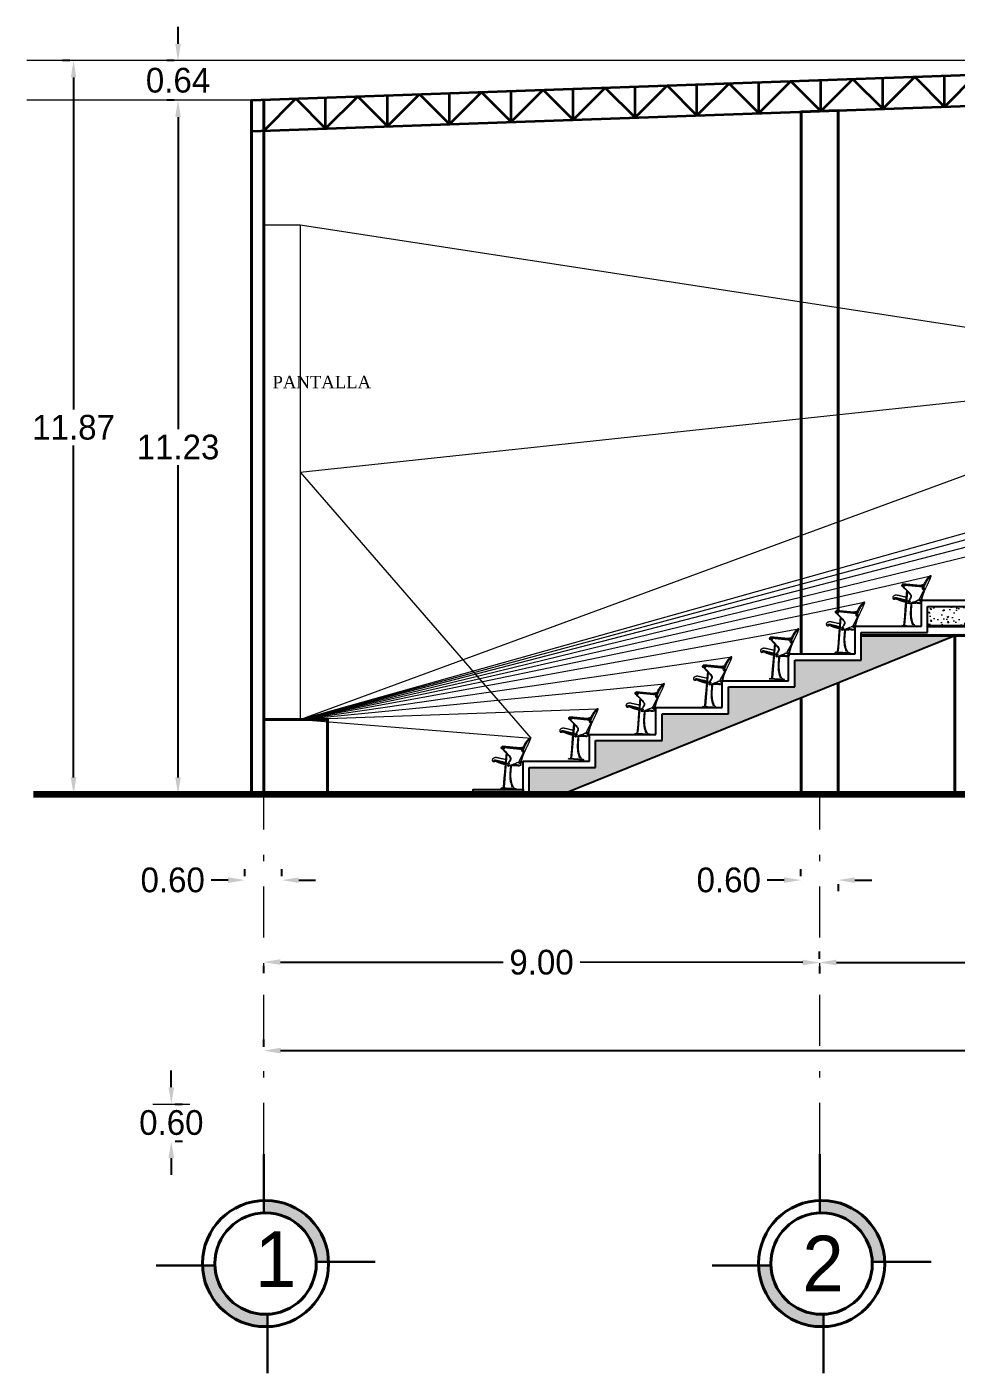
# Model space of a CAD drawing. Header units: millimetres. Extents: x 202 to 406, y -88 to 148.
# Drawn here: x 235.33 to 250.37, y 20.02 to 41.8 of the extents above; entities that cross this region are included whole.
import ezdxf

# ---------------------------------------------------------------- set-up
doc = ezdxf.new("R2010")
doc.units = ezdxf.units.MM
doc.header["$LTSCALE"] = 0.065
doc.linetypes.add('DASHDOT', pattern=[25.4, 12.7, -6.35, 0, -6.35])
doc.layers.get('0').update_dxf_attribs({"lineweight": 0})
for name, color, linetype, lineweight in [('boyas', 50, 'Continuous', 30), ('cajon', 6, 'Continuous', 13), ('ejes', 1, 'DASHDOT', 0), ('escaleras', 90, 'Continuous', 25), ('ESTRUCTURA', 183, 'Continuous', 35), ('LETREROS', 71, 'Continuous', 30), ('LINEA DE TIERRA', 183, 'Continuous', 90), ('muebles', 140, 'Continuous', 0), ('muros', 50, 'Continuous', 40), ('rampa', 8, 'Continuous', 5)]:
    doc.layers.add(name, color=color, linetype=linetype, lineweight=lineweight)
doc.dimstyles.get("Standard").update_dxf_attribs({"dimtxt": 0.4, "dimasz": 0.2725, "dimexe": 0.18, "dimexo": 0.0625, "dimgap": 0.09, "dimtad": 0, "dimtih": 1, "dimtoh": 1, "dimzin": 0, "dimdsep": 46, "dimtxsty": 'Standard', "dimcen": 0.283, "dimadec": 0, "dimazin": 0, "dimtfac": 1, "dimtofl": 0, "dimtmove": 0, "dimatfit": 3, "dimfxl": 1, "dimtolj": 1, "dimtzin": 0, "dimarcsym": 0})
pattern_1 = [(50, (0, -42.6556), (0.273277, -0.02390863), [0.028575, -0.314325]), (355, (0, -42.6556), (-0.05286424, 0.28658496), [0.02286, -0.25146]), (100.451, (0.02277, -42.6576), (0.22041375, 0.26267503), [0.024285, -0.267135]), (46.1842, (0, -42.5794), (0.40661856, -0.0630635), [0.0428625, -0.4714875]), (96.6356, (0.0339, -42.58466), (0.35610635, 0.37113833), [0.0364275, -0.4007025]), (351.184, (0, -42.5794), (0.3561069, 0.3711377), [0.03429, -0.37719]), (21, (0.0381, -42.59845), (0.22742232, -0.15339828), [0.028575, -0.314325]), (326, (0.0381, -42.59845), (0.09270304, 0.27628195), [0.02286, -0.25146]), (71.4514, (0.05705, -42.61123), (0.32012474, 0.12288429), [0.024285, -0.267135]), (37.5, (0, -42.6556), (0.004632905, 0.12683256), [0, -0.248412, 0, -0.25527, 0, -0.2524125]), (7.5, (0, -42.6556), (0.100229494, 0.15027086), [0, -0.145542, 0, -0.242697, 0, -0.0962025]), (327.5, (-0.08496, -42.6556), (0.203385893, -0.008593116), [0, -0.09525, 0, -0.29718, 0, -0.394335]), (317.5, (-0.12306, -42.6556), (0.22219377, 0.03813974), [0, -0.123825, 0, -0.197358, 0, -0.280035])]

# ---------------------------------------------------------------- blocks, each defined once
blk = doc.blocks.new('Var257l')
at = {"linetype": 'Continuous'}
for points in [[(-16.975, -38.287), (-16.977, -38.284), (-16.979, -38.282), (-16.98, -38.279), (-16.98, -38.277), (-16.981, -38.275), (-16.981, -38.274), (-16.981, -38.272), (-16.98, -38.271), (-16.98, -38.27), (-16.979, -38.269), (-16.979, -38.268), (-16.978, -38.268), (-16.977, -38.267), (-16.976, -38.267), (-16.975, -38.266), (-16.973, -38.266), (-16.972, -38.266), (-16.97, -38.266), (-16.969, -38.267), (-16.967, -38.268), (-16.965, -38.269), (-16.963, -38.27), (-16.961, -38.272), (-16.958, -38.273), (-16.956, -38.276), (-16.953, -38.278), (-16.95, -38.281), (-16.947, -38.284), (-16.944, -38.287), (-16.941, -38.29), (-16.938, -38.294), (-16.935, -38.297), (-16.932, -38.3), (-16.929, -38.304), (-16.926, -38.308), (-16.923, -38.311), (-16.92, -38.316), (-16.917, -38.32), (-16.913, -38.324), (-16.91, -38.33), (-16.906, -38.335), (-16.903, -38.341), (-16.898, -38.349), (-16.894, -38.358), (-16.888, -38.369), (-16.882, -38.382), (-16.876, -38.398), (-16.868, -38.417)], [(-16.855, -38.681), (-16.855, -38.675), (-16.856, -38.667), (-16.857, -38.659), (-16.858, -38.651), (-16.86, -38.642), (-16.861, -38.632), (-16.863, -38.623), (-16.865, -38.613), (-16.867, -38.604), (-16.869, -38.595), (-16.871, -38.586), (-16.873, -38.577), (-16.875, -38.568), (-16.878, -38.56), (-16.88, -38.551), (-16.883, -38.542), (-16.886, -38.533), (-16.888, -38.524), (-16.891, -38.515), (-16.894, -38.506), (-16.898, -38.497), (-16.901, -38.489), (-16.904, -38.48), (-16.907, -38.472), (-16.91, -38.464), (-16.913, -38.456), (-16.916, -38.449), (-16.918, -38.442), (-16.921, -38.434), (-16.924, -38.428), (-16.927, -38.421), (-16.929, -38.414), (-16.932, -38.407), (-16.935, -38.4), (-16.938, -38.394), (-16.94, -38.387), (-16.943, -38.381), (-16.946, -38.374), (-16.948, -38.368), (-16.951, -38.361), (-16.953, -38.355), (-16.956, -38.349), (-16.958, -38.342), (-16.96, -38.337), (-16.962, -38.331), (-16.964, -38.326), (-16.966, -38.321), (-16.967, -38.316), (-16.969, -38.312), (-16.97, -38.309), (-16.971, -38.306), (-16.972, -38.303), (-16.973, -38.301), (-16.973, -38.299), (-16.974, -38.297), (-16.974, -38.295), (-16.974, -38.294), (-16.975, -38.293), (-16.975, -38.292), (-16.975, -38.291), (-16.975, -38.29), (-16.975, -38.289), (-16.975, -38.289), (-16.975, -38.288), (-16.975, -38.288), (-16.975, -38.288), (-16.974, -38.287), (-16.974, -38.287), (-16.973, -38.287), (-16.973, -38.287), (-16.972, -38.286), (-16.972, -38.286), (-16.971, -38.286), (-16.971, -38.286), (-16.97, -38.286), (-16.969, -38.286), (-16.968, -38.286), (-16.967, -38.286), (-16.967, -38.286), (-16.966, -38.286), (-16.965, -38.286), (-16.964, -38.286), (-16.963, -38.287), (-16.962, -38.287), (-16.961, -38.288), (-16.96, -38.289), (-16.959, -38.289), (-16.958, -38.29), (-16.957, -38.292), (-16.956, -38.293), (-16.955, -38.294), (-16.954, -38.296), (-16.952, -38.298), (-16.951, -38.3), (-16.949, -38.302), (-16.947, -38.304), (-16.945, -38.307), (-16.943, -38.31), (-16.941, -38.312), (-16.939, -38.316), (-16.937, -38.319), (-16.934, -38.322), (-16.932, -38.326), (-16.929, -38.33), (-16.927, -38.334), (-16.925, -38.338), (-16.922, -38.342), (-16.92, -38.347), (-16.917, -38.351), (-16.915, -38.356), (-16.913, -38.361), (-16.911, -38.365), (-16.908, -38.37), (-16.906, -38.374), (-16.904, -38.379), (-16.902, -38.384), (-16.9, -38.39), (-16.897, -38.396), (-16.895, -38.403), (-16.892, -38.41), (-16.889, -38.419), (-16.886, -38.428), (-16.883, -38.438), (-16.88, -38.448), (-16.876, -38.459), (-16.872, -38.471), (-16.868, -38.484), (-16.864, -38.497)], [(-16.665, -38.735), (-16.709, -38.713), (-16.743, -38.697), (-16.768, -38.685), (-16.785, -38.676), (-16.795, -38.671), (-16.802, -38.668), (-16.805, -38.667), (-16.807, -38.666), (-16.809, -38.666), (-16.81, -38.665), (-16.812, -38.665), (-16.813, -38.665), (-16.815, -38.665), (-16.816, -38.665), (-16.817, -38.665), (-16.819, -38.665), (-16.82, -38.665), (-16.822, -38.665), (-16.823, -38.665), (-16.824, -38.666), (-16.826, -38.666), (-16.827, -38.667), (-16.828, -38.667), (-16.83, -38.668), (-16.831, -38.669), (-16.832, -38.67), (-16.833, -38.671), (-16.835, -38.672), (-16.836, -38.674), (-16.837, -38.675), (-16.838, -38.677), (-16.839, -38.678), (-16.839, -38.679), (-16.84, -38.681), (-16.841, -38.682), (-16.841, -38.684), (-16.842, -38.685), (-16.842, -38.687), (-16.842, -38.688), (-16.843, -38.689), (-16.843, -38.69), (-16.844, -38.691), (-16.844, -38.691), (-16.845, -38.692), (-16.846, -38.692), (-16.846, -38.693), (-16.847, -38.693), (-16.848, -38.693), (-16.849, -38.693), (-16.849, -38.693), (-16.85, -38.692), (-16.851, -38.692), (-16.851, -38.691), (-16.852, -38.691), (-16.853, -38.69), (-16.853, -38.689), (-16.854, -38.689), (-16.854, -38.688), (-16.854, -38.687), (-16.854, -38.686), (-16.854, -38.685), (-16.854, -38.683), (-16.854, -38.682), (-16.853, -38.681), (-16.853, -38.68), (-16.852, -38.679), (-16.852, -38.678), (-16.851, -38.677), (-16.851, -38.676), (-16.85, -38.675), (-16.849, -38.674), (-16.849, -38.674), (-16.848, -38.673), (-16.848, -38.672), (-16.847, -38.671), (-16.847, -38.67), (-16.846, -38.669), (-16.846, -38.668), (-16.846, -38.667), (-16.845, -38.666), (-16.845, -38.664), (-16.845, -38.662), (-16.845, -38.66), (-16.846, -38.657), (-16.846, -38.653), (-16.847, -38.647), (-16.849, -38.64), (-16.85, -38.632), (-16.853, -38.621), (-16.855, -38.609), (-16.858, -38.596), (-16.861, -38.583), (-16.865, -38.57), (-16.867, -38.557), (-16.87, -38.545), (-16.873, -38.535), (-16.875, -38.527), (-16.876, -38.521), (-16.877, -38.516), (-16.878, -38.512), (-16.879, -38.51), (-16.879, -38.508), (-16.879, -38.507), (-16.879, -38.507), (-16.88, -38.506), (-16.88, -38.505), (-16.88, -38.505), (-16.88, -38.504), (-16.88, -38.504), (-16.88, -38.503), (-16.881, -38.503), (-16.881, -38.503), (-16.881, -38.502), (-16.881, -38.502), (-16.881, -38.502), (-16.882, -38.501), (-16.882, -38.501), (-16.882, -38.501), (-16.882, -38.5), (-16.883, -38.5), (-16.883, -38.5), (-16.884, -38.499), (-16.884, -38.499), (-16.885, -38.498), (-16.886, -38.498), (-16.886, -38.498), (-16.887, -38.497), (-16.888, -38.497), (-16.889, -38.496), (-16.889, -38.496), (-16.89, -38.496), (-16.891, -38.495), (-16.892, -38.495), (-16.893, -38.494), (-16.893, -38.494), (-16.894, -38.493), (-16.894, -38.493), (-16.895, -38.492), (-16.895, -38.492), (-16.896, -38.491), (-16.896, -38.49), (-16.896, -38.49), (-16.896, -38.489), (-16.896, -38.488), (-16.896, -38.488), (-16.896, -38.487), (-16.896, -38.486), (-16.896, -38.486), (-16.896, -38.485), (-16.896, -38.484), (-16.896, -38.484), (-16.895, -38.483), (-16.895, -38.483), (-16.894, -38.482), (-16.894, -38.482), (-16.893, -38.482), (-16.892, -38.481), (-16.891, -38.481), (-16.89, -38.481), (-16.889, -38.481), (-16.888, -38.481), (-16.887, -38.481), (-16.886, -38.481), (-16.885, -38.482), (-16.884, -38.482), (-16.883, -38.483), (-16.882, -38.483), (-16.881, -38.484), (-16.88, -38.485), (-16.879, -38.486), (-16.878, -38.488), (-16.877, -38.49), (-16.876, -38.493), (-16.876, -38.496), (-16.876, -38.5), (-16.876, -38.505)], [(-16.879, -38.508), (-16.877, -38.506), (-16.875, -38.505), (-16.873, -38.504), (-16.871, -38.503), (-16.869, -38.502), (-16.868, -38.5), (-16.866, -38.499), (-16.865, -38.498), (-16.863, -38.496), (-16.862, -38.495), (-16.861, -38.493), (-16.859, -38.492), (-16.858, -38.49), (-16.857, -38.489), (-16.856, -38.487), (-16.855, -38.485), (-16.855, -38.483), (-16.854, -38.481), (-16.854, -38.478), (-16.853, -38.475), (-16.853, -38.472), (-16.853, -38.469), (-16.854, -38.465), (-16.854, -38.46)], [(-16.822, -38.665), (-16.824, -38.655), (-16.817, -38.652), (-16.879, -38.508)], [(-16.868, -38.417), (-16.816, -38.435), (-16.533, -38.426)], [(-16.868, -38.417), (-16.867, -38.461), (-16.551, -38.45)], [(-16.868, -38.434), (-16.815, -38.441), (-16.535, -38.433)], [(-16.867, -38.447), (-16.814, -38.45), (-16.539, -38.441)], [(-16.548, -38.474), (-16.588, -38.51), (-16.619, -38.539), (-16.642, -38.56), (-16.658, -38.576), (-16.668, -38.587), (-16.674, -38.595), (-16.677, -38.6), (-16.679, -38.604), (-16.68, -38.608), (-16.681, -38.612), (-16.682, -38.616), (-16.682, -38.621), (-16.681, -38.625), (-16.681, -38.63), (-16.68, -38.635), (-16.678, -38.64), (-16.676, -38.646), (-16.674, -38.651), (-16.671, -38.658), (-16.668, -38.664), (-16.664, -38.671), (-16.66, -38.679), (-16.655, -38.686), (-16.65, -38.694)], [(-16.537, -38.474), (-16.579, -38.512), (-16.611, -38.542), (-16.634, -38.564), (-16.65, -38.58), (-16.661, -38.591), (-16.667, -38.598), (-16.67, -38.603), (-16.672, -38.607), (-16.673, -38.61), (-16.673, -38.614), (-16.674, -38.617), (-16.674, -38.621), (-16.674, -38.625), (-16.673, -38.629), (-16.672, -38.634), (-16.67, -38.638), (-16.669, -38.643), (-16.666, -38.649), (-16.663, -38.655), (-16.66, -38.662), (-16.655, -38.67), (-16.65, -38.678), (-16.645, -38.688), (-16.638, -38.699)], [(-16.613, -38.543), (-16.604, -39.084)], [(-16.6, -38.531), (-16.596, -38.709), (-16.594, -38.844), (-16.592, -38.941), (-16.591, -39.006), (-16.59, -39.046), (-16.589, -39.067), (-16.589, -39.076), (-16.588, -39.079), (-16.588, -39.08), (-16.588, -39.082), (-16.587, -39.083), (-16.587, -39.085), (-16.586, -39.086), (-16.586, -39.088), (-16.585, -39.09), (-16.585, -39.091), (-16.584, -39.093), (-16.583, -39.095), (-16.582, -39.096), (-16.582, -39.098), (-16.581, -39.099), (-16.58, -39.1), (-16.58, -39.101), (-16.58, -39.101)], [(-16.798, -38.669), (-16.804, -38.672), (-16.81, -38.674), (-16.814, -38.676), (-16.818, -38.678), (-16.822, -38.68), (-16.825, -38.682), (-16.828, -38.684), (-16.83, -38.685), (-16.832, -38.687), (-16.834, -38.688), (-16.836, -38.689), (-16.838, -38.691), (-16.84, -38.692), (-16.841, -38.693), (-16.842, -38.695), (-16.843, -38.696), (-16.845, -38.697), (-16.846, -38.698), (-16.846, -38.699), (-16.847, -38.7), (-16.848, -38.701), (-16.848, -38.702), (-16.849, -38.703), (-16.849, -38.704), (-16.85, -38.705), (-16.85, -38.706), (-16.85, -38.707), (-16.85, -38.708), (-16.851, -38.709), (-16.851, -38.71), (-16.851, -38.711), (-16.85, -38.712), (-16.85, -38.713), (-16.85, -38.714), (-16.85, -38.715), (-16.85, -38.716), (-16.849, -38.716), (-16.849, -38.717), (-16.848, -38.718), (-16.848, -38.718), (-16.847, -38.719), (-16.847, -38.719), (-16.846, -38.719), (-16.845, -38.72), (-16.845, -38.72), (-16.844, -38.72), (-16.843, -38.721), (-16.842, -38.721), (-16.841, -38.721), (-16.84, -38.721), (-16.839, -38.721), (-16.838, -38.721), (-16.836, -38.72), (-16.833, -38.72), (-16.831, -38.72), (-16.827, -38.719), (-16.823, -38.718), (-16.818, -38.717), (-16.811, -38.716), (-16.801, -38.714), (-16.789, -38.712), (-16.773, -38.709), (-16.754, -38.707), (-16.729, -38.703)], [(-16.83, -38.72), (-16.829, -38.722), (-16.828, -38.724), (-16.827, -38.726), (-16.826, -38.727), (-16.825, -38.728), (-16.824, -38.729), (-16.823, -38.729), (-16.821, -38.729), (-16.819, -38.729), (-16.818, -38.729), (-16.815, -38.729), (-16.812, -38.729), (-16.809, -38.729), (-16.805, -38.728), (-16.801, -38.728), (-16.796, -38.727), (-16.79, -38.726), (-16.783, -38.726), (-16.774, -38.724), (-16.765, -38.723), (-16.753, -38.721), (-16.74, -38.719), (-16.725, -38.717), (-16.707, -38.714)], [(-16.777, -38.725), (-16.767, -38.727), (-16.757, -38.729), (-16.747, -38.731), (-16.737, -38.732), (-16.727, -38.733), (-16.716, -38.734), (-16.706, -38.735), (-16.696, -38.736)], [(-16.696, -38.72), (-16.696, -38.745), (-16.696, -38.767), (-16.695, -38.786), (-16.695, -38.801), (-16.695, -38.814), (-16.695, -38.825), (-16.694, -38.835), (-16.694, -38.844), (-16.694, -38.853), (-16.694, -38.861), (-16.694, -38.868), (-16.695, -38.876), (-16.695, -38.883), (-16.695, -38.889), (-16.696, -38.895), (-16.696, -38.902), (-16.697, -38.907), (-16.698, -38.913), (-16.698, -38.919), (-16.699, -38.924), (-16.7, -38.93), (-16.701, -38.935), (-16.702, -38.941), (-16.703, -38.947), (-16.704, -38.953), (-16.705, -38.959), (-16.707, -38.966), (-16.708, -38.973), (-16.71, -38.98), (-16.712, -38.988), (-16.715, -38.997), (-16.717, -39.006), (-16.72, -39.015), (-16.724, -39.025), (-16.729, -39.036), (-16.735, -39.048), (-16.742, -39.061), (-16.751, -39.074), (-16.762, -39.088), (-16.772, -39.099)], [(-16.682, -38.727), (-16.683, -38.75), (-16.683, -38.77), (-16.682, -38.787), (-16.682, -38.802), (-16.682, -38.814), (-16.682, -38.825), (-16.682, -38.835), (-16.682, -38.844), (-16.682, -38.852), (-16.682, -38.86), (-16.682, -38.868), (-16.683, -38.875), (-16.683, -38.882), (-16.683, -38.889), (-16.684, -38.896), (-16.684, -38.902), (-16.685, -38.909), (-16.685, -38.915), (-16.686, -38.922), (-16.687, -38.929), (-16.688, -38.936), (-16.689, -38.943), (-16.69, -38.951), (-16.691, -38.959), (-16.693, -38.967), (-16.695, -38.977), (-16.697, -38.988), (-16.701, -39), (-16.706, -39.016), (-16.712, -39.034), (-16.72, -39.055), (-16.73, -39.081)], [(-16.598, -38.64), (-16.584, -38.638), (-16.571, -38.636), (-16.558, -38.634), (-16.545, -38.632), (-16.533, -38.63), (-16.521, -38.628), (-16.51, -38.626), (-16.5, -38.624), (-16.491, -38.623), (-16.483, -38.621), (-16.476, -38.62), (-16.47, -38.619), (-16.465, -38.619), (-16.46, -38.618), (-16.455, -38.617), (-16.451, -38.617), (-16.447, -38.617), (-16.444, -38.616), (-16.44, -38.616), (-16.437, -38.616), (-16.434, -38.617), (-16.431, -38.617), (-16.428, -38.618), (-16.425, -38.619), (-16.422, -38.62), (-16.419, -38.621), (-16.415, -38.623), (-16.412, -38.624), (-16.409, -38.626), (-16.406, -38.628), (-16.403, -38.629), (-16.401, -38.631), (-16.398, -38.633), (-16.396, -38.634), (-16.394, -38.636), (-16.392, -38.637), (-16.391, -38.639), (-16.389, -38.64), (-16.388, -38.642), (-16.387, -38.643), (-16.386, -38.645), (-16.385, -38.647), (-16.384, -38.648), (-16.384, -38.65), (-16.383, -38.652), (-16.383, -38.654), (-16.383, -38.655), (-16.383, -38.657), (-16.383, -38.659), (-16.383, -38.661), (-16.383, -38.663), (-16.384, -38.665), (-16.384, -38.666), (-16.385, -38.668), (-16.385, -38.67), (-16.386, -38.672), (-16.387, -38.673), (-16.388, -38.675), (-16.389, -38.676), (-16.39, -38.677), (-16.391, -38.679), (-16.392, -38.68), (-16.393, -38.681), (-16.395, -38.682), (-16.396, -38.683), (-16.398, -38.683), (-16.4, -38.684), (-16.402, -38.684), (-16.403, -38.685), (-16.406, -38.685), (-16.408, -38.685), (-16.41, -38.684), (-16.413, -38.684), (-16.415, -38.683), (-16.418, -38.682), (-16.42, -38.682), (-16.422, -38.681), (-16.424, -38.679), (-16.425, -38.678), (-16.426, -38.677), (-16.426, -38.676), (-16.425, -38.675), (-16.424, -38.674), (-16.422, -38.673), (-16.421, -38.672), (-16.419, -38.672), (-16.418, -38.671), (-16.416, -38.67), (-16.415, -38.669), (-16.414, -38.668), (-16.413, -38.668), (-16.413, -38.667), (-16.413, -38.666), (-16.413, -38.665), (-16.413, -38.664), (-16.413, -38.664), (-16.413, -38.663), (-16.414, -38.662), (-16.414, -38.661), (-16.415, -38.661), (-16.415, -38.66), (-16.416, -38.659), (-16.416, -38.659), (-16.417, -38.658), (-16.418, -38.658), (-16.419, -38.657), (-16.42, -38.657), (-16.421, -38.656), (-16.423, -38.656), (-16.424, -38.656), (-16.425, -38.655), (-16.427, -38.655), (-16.428, -38.655), (-16.43, -38.655), (-16.432, -38.655), (-16.434, -38.655), (-16.436, -38.655), (-16.438, -38.656), (-16.44, -38.656), (-16.443, -38.656), (-16.446, -38.657), (-16.449, -38.657), (-16.452, -38.658), (-16.457, -38.659), (-16.461, -38.66), (-16.467, -38.661), (-16.473, -38.662), (-16.481, -38.663), (-16.49, -38.665), (-16.499, -38.666), (-16.511, -38.668), (-16.524, -38.671), (-16.539, -38.673), (-16.556, -38.675), (-16.575, -38.678), (-16.597, -38.681)], [(-16.596, -38.722), (-16.589, -38.72), (-16.582, -38.719), (-16.577, -38.718), (-16.571, -38.717), (-16.566, -38.716), (-16.561, -38.715), (-16.557, -38.714), (-16.553, -38.713), (-16.548, -38.712), (-16.544, -38.711), (-16.54, -38.71), (-16.536, -38.709), (-16.532, -38.708), (-16.528, -38.707), (-16.524, -38.706), (-16.52, -38.705), (-16.516, -38.704), (-16.511, -38.703), (-16.507, -38.702), (-16.502, -38.7), (-16.498, -38.699), (-16.493, -38.698), (-16.489, -38.696), (-16.484, -38.695), (-16.48, -38.693), (-16.475, -38.692), (-16.471, -38.69), (-16.466, -38.689), (-16.462, -38.687), (-16.457, -38.685), (-16.453, -38.684), (-16.448, -38.682), (-16.444, -38.681), (-16.44, -38.679), (-16.436, -38.678), (-16.432, -38.676), (-16.429, -38.675), (-16.426, -38.673), (-16.423, -38.672), (-16.421, -38.671), (-16.419, -38.67), (-16.418, -38.669), (-16.418, -38.669), (-16.417, -38.668), (-16.417, -38.668), (-16.418, -38.667), (-16.418, -38.667), (-16.419, -38.666), (-16.419, -38.666), (-16.42, -38.665), (-16.42, -38.665), (-16.421, -38.665), (-16.422, -38.664), (-16.422, -38.664), (-16.423, -38.664), (-16.424, -38.664), (-16.425, -38.664), (-16.425, -38.663), (-16.426, -38.663), (-16.427, -38.663), (-16.428, -38.663), (-16.43, -38.663), (-16.431, -38.664), (-16.432, -38.664), (-16.434, -38.664), (-16.435, -38.664), (-16.437, -38.665), (-16.439, -38.665), (-16.441, -38.665), (-16.444, -38.666), (-16.446, -38.666), (-16.449, -38.667), (-16.452, -38.667), (-16.455, -38.668), (-16.458, -38.669), (-16.461, -38.669), (-16.465, -38.67), (-16.469, -38.671), (-16.473, -38.672), (-16.478, -38.673), (-16.483, -38.674), (-16.488, -38.675), (-16.493, -38.676), (-16.499, -38.677), (-16.505, -38.678), (-16.511, -38.679), (-16.518, -38.681), (-16.525, -38.682), (-16.532, -38.684), (-16.539, -38.685), (-16.547, -38.687), (-16.556, -38.689), (-16.565, -38.691), (-16.575, -38.693), (-16.585, -38.695), (-16.597, -38.697)], [(-16.805, -39.112), (-16.805, -39.111), (-16.805, -39.11), (-16.804, -39.108), (-16.804, -39.107), (-16.803, -39.105), (-16.801, -39.103), (-16.799, -39.101), (-16.797, -39.099)], [(-16.805, -39.112), (-16.554, -39.112)], [(-16.797, -39.099), (-16.562, -39.101)], [(-16.554, -39.112), (-16.555, -39.111), (-16.555, -39.11), (-16.555, -39.108), (-16.556, -39.107), (-16.557, -39.106), (-16.559, -39.104), (-16.56, -39.103), (-16.562, -39.101)]]:
    blk.add_lwpolyline(points, dxfattribs=at)
for radius in [0.023, 0.015, 0.00896]:
    blk.add_circle((-16.651, -38.717), radius, dxfattribs=at)
for radius, start, end in [(0.0253, 183.1512, 71.6373), (0.0173, 183.7525, 69.3941), (0.0093, 185.3899, 75.8986)]:
    blk.add_arc((-16.541, -38.45), radius, start, end, dxfattribs=at)
blk = doc.blocks.new('*D32')
at = {"layer": 'cajon', "color": 0, "lineweight": -2}
for p, q in [((247.855, 28.059), (247.855, 28.176)), ((247.582, 27.997), (247.31, 27.997)), ((248.455, 27.933), (248.455, 27.816)), ((248.727, 27.996), (249, 27.995))]:
    blk.add_line(p, q, dxfattribs=at)
at = {"layer": 'cajon', "color": 0}
for points in [[(247.582, 28.042), (247.582, 27.951), (247.855, 27.996)], [(248.727, 28.041), (248.727, 27.95), (248.455, 27.996)]]:
    blk.add_solid(points, dxfattribs=at)
at = {"layer": 'Defpoints', "color": 0}
for p in [(247.855, 27.996), (247.855, 27.996), (248.455, 27.996)]:
    blk.add_point(p, dxfattribs=at)
at = {"layer": 'cajon', "color": 0, "insert": (246.686, 27.997), "char_height": 0.4, "attachment_point": 5}
blk.add_mtext('\\A1;0.60', dxfattribs=at)
blk = doc.blocks.new('*D41')
at = {"layer": 'cajon', "color": 0, "lineweight": -2}
for p, q in [((238.855, 28.059), (238.855, 28.176)), ((239.455, 28.058), (239.455, 28.176)), ((238.582, 27.997), (238.31, 27.997)), ((239.727, 27.996), (240, 27.995))]:
    blk.add_line(p, q, dxfattribs=at)
at = {"layer": 'cajon', "color": 0}
for points in [[(238.582, 28.042), (238.582, 27.951), (238.855, 27.996)], [(239.727, 28.041), (239.727, 27.95), (239.455, 27.996)]]:
    blk.add_solid(points, dxfattribs=at)
at = {"layer": 'Defpoints', "color": 0}
for p in [(238.855, 27.996), (238.855, 27.996), (239.455, 27.996)]:
    blk.add_point(p, dxfattribs=at)
at = {"layer": 'cajon', "color": 0, "insert": (237.686, 27.997), "char_height": 0.4, "attachment_point": 5}
blk.add_mtext('\\A1;0.60', dxfattribs=at)
blk = doc.blocks.new('*D40')
at = {"layer": 'cajon', "color": 0, "lineweight": -2}
for p, q in [((237.664, 24.643), (237.664, 24.916)), ((237.726, 24.371), (237.844, 24.371)), ((237.726, 23.771), (237.844, 23.771)), ((237.664, 23.498), (237.664, 23.226))]:
    blk.add_line(p, q, dxfattribs=at)
at = {"layer": 'cajon', "color": 0}
for points in [[(237.618, 24.643), (237.709, 24.643), (237.664, 24.371)], [(237.618, 23.498), (237.709, 23.498), (237.664, 23.771)]]:
    blk.add_solid(points, dxfattribs=at)
at = {"layer": 'Defpoints', "color": 0}
for p in [(237.664, 24.371), (237.664, 24.371), (237.664, 23.771)]:
    blk.add_point(p, dxfattribs=at)
at = {"layer": 'cajon', "color": 0, "insert": (237.664, 24.071), "char_height": 0.4, "attachment_point": 5}
blk.add_mtext('\\A1;0.60', dxfattribs=at)
blk = doc.blocks.new('*D23')
at = {"layer": 'cajon', "color": 0, "lineweight": -2}
for p, q in [((239.159, 25.3), (239.159, 25.417)), ((311.159, 25.3), (311.159, 25.417)), ((239.432, 25.237), (274.336, 25.237)), ((310.887, 25.237), (275.983, 25.237))]:
    blk.add_line(p, q, dxfattribs=at)
at = {"layer": 'cajon', "color": 0}
for points in [[(239.432, 25.283), (239.432, 25.192), (239.159, 25.237)], [(310.887, 25.283), (310.887, 25.192), (311.159, 25.237)]]:
    blk.add_solid(points, dxfattribs=at)
at = {"layer": 'Defpoints', "color": 0}
for p in [(239.159, 25.237), (311.159, 25.237), (311.159, 25.237)]:
    blk.add_point(p, dxfattribs=at)
at = {"layer": 'cajon', "color": 0, "insert": (275.159, 25.237), "char_height": 0.4, "attachment_point": 5}
blk.add_mtext('\\A1;72.00', dxfattribs=at)
blk = doc.blocks.new('*D31')
at = {"layer": 'cajon', "color": 0, "lineweight": -2}
for p, q in [((239.156, 26.607), (239.156, 26.49)), ((239.429, 26.669), (243.033, 26.667)), ((247.884, 26.663), (244.28, 26.666)), ((248.156, 26.6), (248.156, 26.483))]:
    blk.add_line(p, q, dxfattribs=at)
at = {"layer": 'cajon', "color": 0}
for points in [[(239.429, 26.715), (239.429, 26.624), (239.156, 26.67)], [(247.884, 26.708), (247.884, 26.617), (248.156, 26.663)]]:
    blk.add_solid(points, dxfattribs=at)
at = {"layer": 'Defpoints', "color": 0}
for p in [(239.156, 26.67), (239.156, 26.67), (248.156, 26.663)]:
    blk.add_point(p, dxfattribs=at)
at = {"layer": 'cajon', "color": 0, "insert": (243.656, 26.666), "char_height": 0.4, "attachment_point": 5}
blk.add_mtext('\\A1;9.00', dxfattribs=at)
blk = doc.blocks.new('*D30')
at = {"layer": 'cajon', "color": 0, "lineweight": -2}
for p, q in [((248.156, 26.725), (248.156, 26.843)), ((248.429, 26.662), (252.033, 26.66)), ((256.884, 26.656), (253.28, 26.659)), ((257.156, 26.593), (257.156, 26.475))]:
    blk.add_line(p, q, dxfattribs=at)
at = {"layer": 'cajon', "color": 0}
for points in [[(248.429, 26.708), (248.429, 26.617), (248.156, 26.663)], [(256.884, 26.701), (256.884, 26.61), (257.156, 26.655)]]:
    blk.add_solid(points, dxfattribs=at)
at = {"layer": 'Defpoints', "color": 0}
for p in [(248.156, 26.663), (248.156, 26.663), (257.156, 26.655)]:
    blk.add_point(p, dxfattribs=at)
at = {"layer": 'cajon', "color": 0, "insert": (252.656, 26.659), "char_height": 0.4, "attachment_point": 5}
blk.add_mtext('\\A1;9.00', dxfattribs=at)
blk = doc.blocks.new('*D45')
at = {"layer": 'cajon', "color": 0, "lineweight": -2}
for p, q in [((237.772, 41.53), (237.772, 41.803)), ((237.71, 41.258), (237.592, 41.258)), ((237.71, 40.617), (237.592, 40.617)), ((237.772, 40.345), (237.772, 40.072))]:
    blk.add_line(p, q, dxfattribs=at)
at = {"layer": 'cajon', "color": 0}
for points in [[(237.727, 41.53), (237.818, 41.53), (237.772, 41.258)], [(237.727, 40.345), (237.818, 40.345), (237.772, 40.617)]]:
    blk.add_solid(points, dxfattribs=at)
at = {"layer": 'Defpoints', "color": 0}
for p in [(237.772, 41.258), (237.772, 40.617), (237.772, 40.617)]:
    blk.add_point(p, dxfattribs=at)
at = {"layer": 'cajon', "color": 0, "insert": (237.772, 40.938), "char_height": 0.4, "attachment_point": 5}
blk.add_mtext('\\A1;0.64', dxfattribs=at)
blk = doc.blocks.new('*D46')
at = {"layer": 'cajon', "color": 0, "lineweight": -2}
for p, q in [((237.71, 40.617), (237.592, 40.617)), ((237.772, 40.345), (237.772, 35.292)), ((237.772, 29.659), (237.772, 34.712)), ((237.71, 29.387), (237.592, 29.387))]:
    blk.add_line(p, q, dxfattribs=at)
at = {"layer": 'cajon', "color": 0}
for points in [[(237.727, 40.345), (237.818, 40.345), (237.772, 40.617)], [(237.727, 29.659), (237.818, 29.659), (237.772, 29.387)]]:
    blk.add_solid(points, dxfattribs=at)
at = {"layer": 'Defpoints', "color": 0}
for p in [(237.772, 40.617), (237.772, 40.617), (237.772, 29.387)]:
    blk.add_point(p, dxfattribs=at)
at = {"layer": 'cajon', "color": 0, "insert": (237.772, 35.002), "char_height": 0.4, "attachment_point": 5}
blk.add_mtext('\\A1;11.23', dxfattribs=at)
blk = doc.blocks.new('*D47')
at = {"layer": 'cajon', "color": 0, "lineweight": -2}
for p, q in [((236.019, 41.258), (235.902, 41.258)), ((236.082, 40.985), (236.082, 35.612)), ((236.082, 29.659), (236.082, 35.032)), ((236.019, 29.387), (235.902, 29.387))]:
    blk.add_line(p, q, dxfattribs=at)
at = {"layer": 'cajon', "color": 0}
for points in [[(236.036, 40.985), (236.127, 40.985), (236.082, 41.258)], [(236.036, 29.659), (236.127, 29.659), (236.082, 29.387)]]:
    blk.add_solid(points, dxfattribs=at)
at = {"layer": 'Defpoints', "color": 0}
for p in [(236.082, 41.258), (236.082, 41.258), (236.082, 29.387)]:
    blk.add_point(p, dxfattribs=at)
at = {"layer": 'cajon', "color": 0, "insert": (236.082, 35.322), "char_height": 0.4, "attachment_point": 5}
blk.add_mtext('\\A1;11.87', dxfattribs=at)

msp = doc.modelspace()

# ---------------------------------------------------------------- hatches: boundary and pattern name
h = msp.add_hatch()
h.set_pattern_fill('AR-CONC', color=256, scale=0.0015, style=0)
h.set_pattern_definition(pattern_1)
h.paths.add_polyline_path([(254.451, 33.613), (254.451, 33.728), (253.129, 33.728), (253.129, 33.294), (252.054, 33.294), (252.054, 32.86), (250.98, 32.86), (250.98, 32.426), (249.905, 32.426), (249.905, 32.104), (250.718, 32.104)])
h = msp.add_hatch()
h.set_pattern_fill('AR-CONC', color=256, scale=0.0015, style=0)
h.set_pattern_definition(pattern_1)
edge = h.paths.add_edge_path()
edge.add_line((248.83, 31.954), (256.959, 31.954))
edge.add_line((249.905, 32.104), (256.959, 32.104))
h = msp.add_hatch()
h.set_pattern_fill('AR-CONC', color=256, scale=0.0015, style=0)
h.set_pattern_definition(pattern_1)
h.paths.add_polyline_path([(246.681, 31.123), (246.681, 30.689), (245.607, 30.689), (245.607, 30.255), (244.532, 30.255), (244.532, 29.821), (243.458, 29.821), (243.458, 29.387), (243.992, 29.387), (250.347, 31.954), (248.83, 31.954), (248.83, 31.557), (247.756, 31.557), (247.756, 31.123)])
at = {"layer": 'muros'}
h = msp.add_hatch(color=256, dxfattribs=at)
h.paths.add_polyline_path([(239.188, 20.97, 0.009291), (239.218, 20.971), (239.218, 20.77, -0.007471), (239.188, 20.77, -0.405488), (238.168, 21.762), (238.368, 21.762, 0.40337)])
h.paths.add_polyline_path([(239.189, 22.613, 0.009291), (239.159, 22.612), (239.159, 22.812, -0.007471), (239.189, 22.813, -0.405488), (240.21, 21.821), (240.009, 21.821, 0.40337)])
h = msp.add_hatch(color=256, dxfattribs=at)
h.paths.add_polyline_path([(248.188, 20.97, 0.009291), (248.218, 20.971), (248.218, 20.77, -0.007471), (248.188, 20.77, -0.405488), (247.168, 21.762), (247.368, 21.762, 0.40337)])
h.paths.add_polyline_path([(248.189, 22.613, 0.009291), (248.159, 22.612), (248.159, 22.812, -0.007471), (248.189, 22.813, -0.405488), (249.21, 21.821), (249.009, 21.821, 0.40337)])

# ---------------------------------------------------------------- linework, layer by layer
for p, q in [((239.749, 38.598), (254.744, 36.3)), ((239.749, 34.598), (254.744, 36.204)), ((239.749, 30.598), (254.744, 36.108)), ((239.749, 30.598), (254.358, 34.691)), ((239.749, 34.598), (243.482, 30.291)), ((239.749, 30.598), (253.18, 34.224)), ((239.749, 30.598), (252.105, 33.795)), ((239.749, 30.598), (251.032, 33.355)), ((239.749, 30.598), (249.957, 32.921)), ((239.749, 30.598), (248.879, 32.492)), ((239.749, 30.598), (247.814, 32.063)), ((239.749, 30.598), (246.734, 31.61)), ((239.749, 30.598), (245.645, 31.174)), ((239.749, 30.598), (244.567, 30.769)), ((239.749, 30.598), (243.486, 30.291))]:
    msp.add_line(p, q)
at = {"layer": 'boyas'}
for p, q in [((239.159, 22.617), (239.159, 23.564)), ((248.159, 22.617), (248.159, 23.564)), ((240.014, 21.821), (240.961, 21.821)), ((249.014, 21.821), (249.961, 21.821)), ((238.363, 21.762), (237.416, 21.762)), ((247.363, 21.762), (246.416, 21.762)), ((239.218, 20.966), (239.218, 20.019)), ((248.218, 20.966), (248.218, 20.019))]:
    msp.add_line(p, q, dxfattribs=at)
at = {"layer": 'cajon'}
for p, q in [((257.159, 41.258), (235.326, 41.258)), ((238.959, 40.617), (235.326, 40.617)), ((237.364, 24.371), (237.664, 24.371)), ((237.664, 24.371), (237.964, 24.371))]:
    msp.add_line(p, q, dxfattribs=at)
at = {"layer": 'ejes'}
for p, q in [((239.159, 23.564), (239.159, 29.387)), ((248.159, 23.564), (248.159, 29.387))]:
    msp.add_line(p, q, dxfattribs=at)
at = {"layer": 'escaleras'}
for p, q in [((249.805, 32.526), (250.88, 32.526)), ((249.805, 32.105), (249.805, 32.526)), ((249.905, 32.005), (249.905, 32.426)), ((249.905, 32.426), (250.98, 32.426)), ((248.73, 32.105), (249.805, 32.105)), ((248.73, 31.657), (248.73, 32.105)), ((243.992, 29.387), (250.347, 31.954)), ((248.83, 31.557), (248.83, 32.005)), ((248.83, 32.005), (249.905, 32.005)), ((247.656, 31.657), (248.73, 31.657)), ((247.656, 31.223), (247.656, 31.657)), ((248.73, 31.657), (248.73, 31.657)), ((247.756, 31.123), (247.756, 31.557)), ((247.756, 31.557), (248.83, 31.557)), ((248.83, 31.557), (248.83, 31.557)), ((246.581, 31.223), (247.656, 31.223)), ((246.581, 30.789), (246.581, 31.223)), ((246.681, 30.689), (246.681, 31.123)), ((246.681, 31.123), (247.756, 31.123)), ((245.507, 30.355), (245.507, 30.789)), ((245.507, 30.789), (246.581, 30.789)), ((245.607, 30.255), (245.607, 30.689)), ((245.607, 30.689), (246.681, 30.689)), ((244.432, 30.355), (245.507, 30.355)), ((244.432, 29.921), (244.432, 30.355)), ((244.532, 29.821), (244.532, 30.255)), ((244.532, 30.255), (245.607, 30.255)), ((243.358, 29.921), (244.432, 29.921)), ((243.358, 29.487), (243.358, 29.921)), ((243.358, 29.387), (243.358, 29.821)), ((243.458, 29.387), (243.458, 29.821)), ((243.458, 29.821), (244.532, 29.821))]:
    msp.add_line(p, q, dxfattribs=at)
msp.add_lwpolyline([(243.358, 29.387), (242.548, 29.387), (242.548, 29.46), (243.358, 29.46)], close=True, dxfattribs=at)
at = {"layer": 'ESTRUCTURA'}
for p, q in [((238.959, 40.617), (257.159, 41.258)), ((248.176, 40.441), (248.695, 40.96)), ((248.695, 40.96), (249.178, 40.477)), ((249.178, 40.477), (249.697, 40.995)), ((249.178, 40.477), (249.178, 40.977)), ((249.697, 40.995), (250.18, 40.512)), ((250.18, 40.512), (250.698, 41.031)), ((250.18, 40.512), (250.18, 41.012)), ((238.959, 40.117), (257.159, 40.758)), ((242.165, 40.23), (242.684, 40.748)), ((242.684, 40.748), (243.167, 40.265)), ((243.167, 40.265), (243.685, 40.784)), ((243.167, 40.265), (243.167, 40.765)), ((243.685, 40.784), (244.169, 40.3)), ((244.169, 40.3), (244.687, 40.819)), ((244.169, 40.3), (244.169, 40.801)), ((244.687, 40.819), (245.171, 40.336)), ((245.171, 40.336), (245.689, 40.854)), ((245.171, 40.336), (245.171, 40.836)), ((245.689, 40.854), (246.172, 40.371)), ((246.172, 40.371), (246.691, 40.89)), ((246.172, 40.371), (246.172, 40.871)), ((246.691, 40.89), (247.174, 40.406)), ((247.174, 40.406), (247.693, 40.925)), ((247.174, 40.406), (247.174, 40.907)), ((247.693, 40.925), (248.176, 40.441)), ((248.176, 40.441), (248.176, 40.942)), ((239.159, 40.124), (239.678, 40.643)), ((239.678, 40.643), (240.161, 40.159)), ((240.161, 40.159), (240.68, 40.678)), ((240.161, 40.159), (240.161, 40.66)), ((240.68, 40.678), (241.163, 40.195)), ((241.163, 40.195), (241.682, 40.713)), ((241.163, 40.195), (241.163, 40.695)), ((241.682, 40.713), (242.165, 40.23)), ((242.165, 40.23), (242.165, 40.73))]:
    msp.add_line(p, q, dxfattribs=at)
at = {"layer": 'LINEA DE TIERRA'}
msp.add_line((235.434, 29.387), (313.883, 29.387), dxfattribs=at)
at = {"layer": 'muros'}
for p, q in [((238.959, 40.617), (238.959, 29.387)), ((239.159, 29.387), (239.159, 40.624)), ((239.159, 30.598), (239.159, 40.624)), ((239.159, 40.624), (239.159, 30.598)), ((239.159, 40.624), (239.159, 40.124)), ((247.859, 40.43), (248.459, 40.451)), ((247.859, 31.657), (247.859, 40.43)), ((248.459, 40.451), (248.459, 32.359)), ((239.159, 40.124), (239.159, 29.387)), ((249.905, 32.104), (256.959, 32.104)), ((248.83, 31.954), (256.959, 31.954)), ((250.347, 31.954), (250.347, 29.394)), ((247.859, 31.657), (247.859, 31.657)), ((248.459, 29.387), (248.459, 31.192)), ((247.859, 29.387), (247.859, 30.949)), ((239.159, 30.598), (239.159, 30.598))]:
    msp.add_line(p, q, dxfattribs=at)
for points in [[(239.159, 29.387), (239.159, 29.387), (239.159, 30.598), (239.159, 30.598)], [(239.159, 29.387), (240.193, 29.387), (240.193, 30.598), (239.159, 30.598)]]:
    msp.add_lwpolyline(points, close=True, dxfattribs=at)
for centre, radius in [((239.189, 21.791), 1.021), ((248.189, 21.791), 1.021), ((239.189, 21.791), 0.821), ((239.189, 21.791), 0.821), ((239.189, 21.791), 0.821), ((239.189, 21.791), 0.821), ((248.189, 21.791), 0.821), ((248.189, 21.791), 0.821), ((248.189, 21.791), 0.821), ((248.189, 21.791), 0.821)]:
    msp.add_circle(centre, radius, dxfattribs=at)
at = {"layer": 'rampa'}
msp.add_lwpolyline([(239.749, 30.598), (239.159, 30.598), (239.159, 38.598), (239.749, 38.598)], close=True, dxfattribs=at)

# ---------------------------------------------------------------- block references
at = {"layer": 'muebles', "xscale": -1, "rotation": 356.246727691423}
for p in [(235.523, 72.217), (234.448, 71.787), (233.383, 71.358), (232.299, 70.905), (231.206, 70.471), (230.133, 70.064), (229.041, 69.589)]:
    msp.add_blockref('Var257l', p, dxfattribs=at)

# ---------------------------------------------------------------- texts
at = {"layer": 'LETREROS', "insert": (239.302, 36.156), "char_height": 0.2, "width": 1.65834, "attachment_point": 1}
msp.add_mtext('{\\fTimes New Roman|b0|i0|c0|p18;PANTALLA}', dxfattribs=at)
at = {"layer": 'muros', "char_height": 0.9, "width": 0.7179, "attachment_point": 1}
for s, insert in [('1', (239.017, 22.31)), ('2', (247.878, 22.242))]:
    msp.add_mtext(s, dxfattribs=dict(at, insert=insert))

# ---------------------------------------------------------------- dimensions: what is measured, and where the dimension line sits
at = {"layer": 'cajon'}
for base, p1, p2, angle, picture, middle in [((237.772, 40.617), (237.772, 41.258), (237.772, 40.617), 90, '*D45', (237.772, 40.938)), ((236.082, 41.258), (236.082, 29.387), (236.082, 41.258), 90, '*D47', (236.082, 35.322)), ((237.772, 40.617), (237.772, 29.387), (237.772, 40.617), 90, '*D46', (237.772, 35.002)), ((238.855, 27.996), (239.455, 27.996), (238.855, 27.996), 359.9548, '*D41', (237.686, 27.997)), ((247.855, 27.996), (248.455, 27.996), (247.855, 27.996), 359.9548, '*D32', (246.686, 27.997)), ((248.156, 26.663), (257.156, 26.655), (248.156, 26.663), 359.9548, '*D30', (252.656, 26.659)), ((237.664, 24.371), (237.664, 23.771), (237.664, 24.371), 90, '*D40', (237.664, 24.071))]:
    dim = msp.add_linear_dim(base=base, p1=p1, p2=p2, angle=angle, dimstyle='Standard', dxfattribs=at)
    dim.commit()
    dim.dimension.update_dxf_attribs({"geometry": picture, "text_midpoint": middle})
dim = msp.add_aligned_dim(p1=(248.156, 26.663), p2=(239.156, 26.67), distance=0, dimstyle='Standard', dxfattribs=at)
dim.commit()
dim.dimension.update_dxf_attribs({"geometry": '*D31', "text_midpoint": (243.656, 26.666)})
dim = msp.add_linear_dim(base=(311.159, 25.237), p1=(239.159, 25.237), p2=(311.159, 25.237), dimstyle='Standard', dxfattribs=at)
dim.commit()
dim.dimension.update_dxf_attribs({"geometry": '*D23', "text_midpoint": (275.159, 25.237)})

doc.saveas('drawing.dxf')
